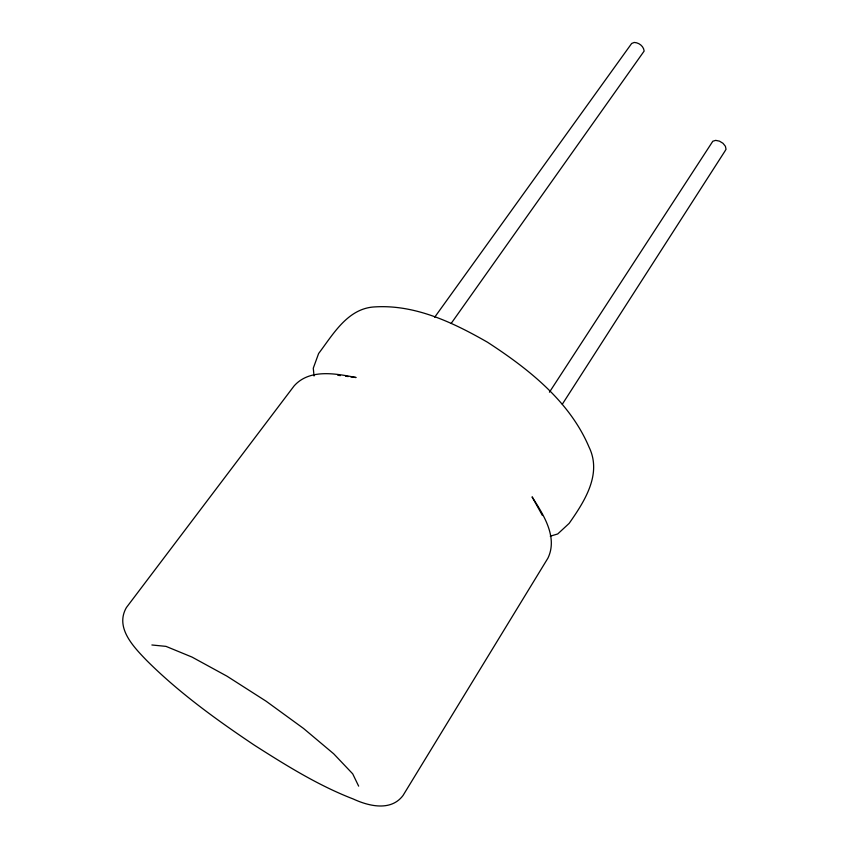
<?xml version="1.0" encoding="UTF-8"?>
<svg xmlns="http://www.w3.org/2000/svg" width="849" height="849" viewBox="0 0 849 849"><rect width="100%" height="100%" fill="white"/><g stroke="black" fill="none" stroke-linecap="round" stroke-linejoin="round"><path stroke-width="1.27" d="M562.314 404.22L724.717 151.493L726.033 149.297L725.407 146.293L722.998 143.301L719.443 141.136L715.707 140.372L712.82 141.231L549.441 392.196M451.19 323.405L644.147 51.067C643.68 46.175 638.968 42.599 634.214 42.45L631.656 43.479L434.677 317.229M550.258 536.186L557.729 533.957L569.148 523.377C584.377 501.61 602.281 474.23 589.015 447.041C569.477 401.015 528.301 368.774 487.475 342.211C453.355 322.694 415.522 304.494 375.184 306.882C347.867 307.975 333.233 334.198 318.619 353.513L313.281 368.19L314.045 376.001M151.886 644.985L166.001 646.376L192.023 657.084L226.991 676.186L266.087 701.189L303.496 728.421L333.71 753.816L352.706 773.842L358.649 786.132M337.775 375.279L340.396 375.608M345.628 376.245L348.249 376.563M350.86 376.882L356.092 377.518L348.175 376.033C329.932 372.775 307.699 370.546 294.072 385.966L126.416 607.534C114.795 627.623 133.473 646.758 146.601 660.405C179.086 692.816 216.474 719.772 254.488 745.263C286.092 765.395 318.195 785.474 353.28 799.005C368.816 806.21 390.943 811.57 403.01 795.524L547.923 558.143C556.955 539.402 546.236 519.492 536.324 503.606L532.079 496.845L542.447 515.523"/></g></svg>
